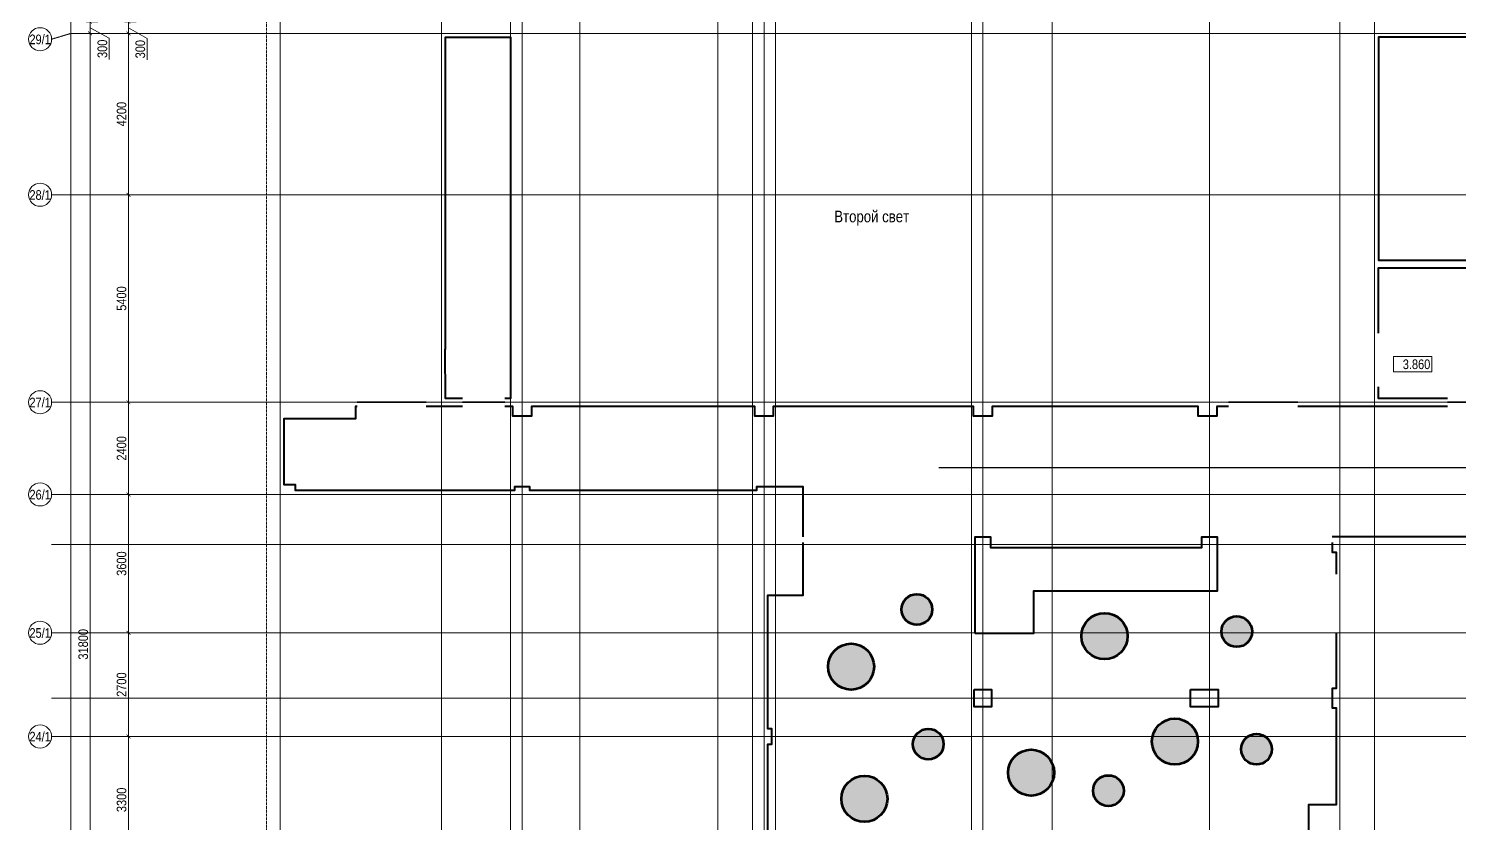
# Model space of a CAD drawing. Header units: millimetres. Extents: x -328335 to 1212475, y -208171 to 164144.
# Drawn here: x -6555 to 30710, y 79939 to 100625 of the extents above; entities that cross this region are included whole.
import ezdxf
from ezdxf import colors
from ezdxf.entities.mleader import LeaderData, LeaderLine
from ezdxf.enums import TextEntityAlignment as Align
from ezdxf.math import Vec2, Vec3

# ---------------------------------------------------------------- set-up
doc = ezdxf.new("R2010")
doc.units = ezdxf.units.MM
doc.header["$LTSCALE"] = 0.5
doc.linetypes.add('CENTER2', pattern=[28.575, 19.05, -3.175, 3.175, -3.175])
doc.linetypes.add('DASHED', pattern=[19.05, 12.7, -6.35])
doc.layers.get('Defpoints').update_dxf_attribs({"color": 140})
for name, color, linetype, lineweight in [('АИ_Плинтус', 3, 'Continuous', 9), ('АР6_потолок_отм', 5, 'Continuous', 5), ('АЦ_Бафы', 8, 'Continuous', 0), ('АЦ_Выноски', 7, 'Continuous', 5), ('АЦ_Стены', 8, 'Continuous', 70), ('РД_Оси_размер', 8, 'Continuous', 0)]:
    doc.layers.add(name, color=color, linetype=linetype, lineweight=lineweight)
doc.layers.add('АИ_Потолок', color=31, linetype='Continuous')
doc.layers.add('АИ_Т_Профиль', color=2, linetype='Continuous', lineweight=40, true_color=0xffff00)
doc.layers.add('РД_Оси_100', color=7, linetype='Continuous', lineweight=0, true_color=0x525252)
doc.layers.add('АР_Делит', color=120, linetype='Continuous', lineweight=0, plot=False)
doc.styles.add('Arial_Narrow_08', font='ARIALN.TTF', dxfattribs={"width": 0.8})
doc.styles.add('style1', font='ARIALN.TTF')
doc.styles.add('ккк', font='isocpeur.ttf', dxfattribs={"width": 0.85, "oblique": 15})
doc.dimstyles.new('Dim100_ареал', dxfattribs={"dimscale": 100, "dimtxt": 2.5, "dimasz": 1, "dimexe": 1, "dimexo": 1, "dimgap": 0.5, "dimtad": 1, "dimzin": 12, "dimdsep": 46, "dimtxsty": 'style1', "dimblk": 'ARCHTICK', "dimcen": 1, "dimdle": 1, "dimaunit": 1, "dimadec": 0, "dimazin": 3, "dimtfac": 1, "dimtmove": 1, "dimatfit": 3, "dimldrblk": 'OPEN30', "dimfxl": 2, "dimfxlon": 1, "dimtolj": 1, "dimtzin": 0, "dimlwd": 5, "dimlwe": 5, "dimarcsym": 0})

# ---------------------------------------------------------------- blocks, each defined once
blk = doc.blocks.new('A-iden')
at = {"linetype": 'Continuous', "lineweight": 5}
blk.add_circle((0, -4), 3, dxfattribs=at)
at = {"color": 0, "linetype": 'Continuous', "lineweight": 20, "style": 'ккк', "width": 0.85}
blk.add_attdef('ID', text='', height=4, dxfattribs=at).set_placement((0.31, -3.85), align=Align.MIDDLE_CENTER)
blk = doc.blocks.new('_ArchTick')
at = {"color": 0, "linetype": 'ByBlock', "const_width": 0.15}
blk.add_lwpolyline([(-0.5, -0.5), (0.5, 0.5)], dxfattribs=at)
blk = doc.blocks.new('*D527')
at = {"layer": 'Defpoints', "color": 0, "transparency": 16777216}
for p in [(-5455, 134700), (-2955, 134700), (-2955, 0)]:
    blk.add_point(p, dxfattribs=at)
at = {"layer": 'РД_Оси_размер', "color": 0, "lineweight": 5, "transparency": 16777216}
for p, q in [((-5255, 134700), (-5555, 134700)), ((-5455, -100), (-5455, 134800)), ((-5255, 0), (-5555, 0))]:
    blk.add_line(p, q, dxfattribs=at)
at = {"layer": 'РД_Оси_размер', "color": 0, "lineweight": 5, "transparency": 16777216, "xscale": 100, "yscale": 100, "zscale": 100}
for p, rotation in [((-5455, 134700), 90), ((-5455, 0), 270)]:
    blk.add_blockref('_ArchTick', p, dxfattribs=dict(at, rotation=rotation))
at = {"layer": 'РД_Оси_размер', "color": 0, "transparency": 16777216, "insert": (-5633, 67350), "char_height": 250, "attachment_point": 5, "rotation": 90, "style": 'style1'}
blk.add_mtext('\\A1;134700', dxfattribs=at)
blk = doc.blocks.new('_Open30')
at = {"color": 0, "linetype": 'ByBlock', "lineweight": -2}
for p, q in [((-1, 0.27), (0, 0)), ((0, 0), (-1, -0.27)), ((0, 0), (-1, 0))]:
    blk.add_line(p, q, dxfattribs=at)
blk = doc.blocks.new('*D548')
at = {"layer": 'Defpoints', "color": 0, "transparency": 16777216}
for p in [(-3955, 82200), (-2955, 82200), (-2955, 78900)]:
    blk.add_point(p, dxfattribs=at)
at = {"layer": 'РД_Оси_размер', "color": 0, "lineweight": 5, "transparency": 16777216}
for p, q in [((-3755, 82200), (-4055, 82200)), ((-3955, 78800), (-3955, 82300)), ((-3755, 78900), (-4055, 78900))]:
    blk.add_line(p, q, dxfattribs=at)
at = {"layer": 'РД_Оси_размер', "color": 0, "lineweight": 5, "transparency": 16777216, "xscale": 100, "yscale": 100, "zscale": 100}
for p, rotation in [((-3955, 82200), 90), ((-3955, 78900), 270)]:
    blk.add_blockref('_ArchTick', p, dxfattribs=dict(at, rotation=rotation))
at = {"layer": 'РД_Оси_размер', "color": 0, "transparency": 16777216, "insert": (-4133, 80550), "char_height": 250, "attachment_point": 5, "rotation": 90, "style": 'style1'}
blk.add_mtext('\\A1;3300', dxfattribs=at)
blk = doc.blocks.new('*D549')
at = {"layer": 'Defpoints', "color": 0, "transparency": 16777216}
for p in [(-3955, 84900), (-2955, 84900), (-2955, 82200)]:
    blk.add_point(p, dxfattribs=at)
at = {"layer": 'РД_Оси_размер', "color": 0, "lineweight": 5, "transparency": 16777216}
for p, q in [((-3955, 82100), (-3955, 85000)), ((-3755, 84900), (-4055, 84900)), ((-3755, 82200), (-4055, 82200))]:
    blk.add_line(p, q, dxfattribs=at)
at = {"layer": 'РД_Оси_размер', "color": 0, "lineweight": 5, "transparency": 16777216, "xscale": 100, "yscale": 100, "zscale": 100}
for p, rotation in [((-3955, 84900), 90), ((-3955, 82200), 270)]:
    blk.add_blockref('_ArchTick', p, dxfattribs=dict(at, rotation=rotation))
at = {"layer": 'РД_Оси_размер', "color": 0, "transparency": 16777216, "insert": (-4133, 83550), "char_height": 250, "attachment_point": 5, "rotation": 90, "style": 'style1'}
blk.add_mtext('\\A1;2700', dxfattribs=at)
blk = doc.blocks.new('*D550')
at = {"layer": 'Defpoints', "color": 0, "transparency": 16777216}
for p in [(-3955, 88500), (-2955, 88500), (-2955, 84900)]:
    blk.add_point(p, dxfattribs=at)
at = {"layer": 'РД_Оси_размер', "color": 0, "lineweight": 5, "transparency": 16777216}
for p, q in [((-3755, 88500), (-4055, 88500)), ((-3955, 84800), (-3955, 88600)), ((-3755, 84900), (-4055, 84900))]:
    blk.add_line(p, q, dxfattribs=at)
at = {"layer": 'РД_Оси_размер', "color": 0, "lineweight": 5, "transparency": 16777216, "xscale": 100, "yscale": 100, "zscale": 100}
for p, rotation in [((-3955, 88500), 90), ((-3955, 84900), 270)]:
    blk.add_blockref('_ArchTick', p, dxfattribs=dict(at, rotation=rotation))
at = {"layer": 'РД_Оси_размер', "color": 0, "transparency": 16777216, "insert": (-4133, 86700), "char_height": 250, "attachment_point": 5, "rotation": 90, "style": 'style1'}
blk.add_mtext('\\A1;3600', dxfattribs=at)
blk = doc.blocks.new('*D551')
at = {"layer": 'Defpoints', "color": 0, "transparency": 16777216}
for p in [(-3955, 90900), (-2955, 90900), (-2955, 88500)]:
    blk.add_point(p, dxfattribs=at)
at = {"layer": 'РД_Оси_размер', "color": 0, "lineweight": 5, "transparency": 16777216}
for p, q in [((-3955, 88400), (-3955, 91000)), ((-3755, 90900), (-4055, 90900)), ((-3755, 88500), (-4055, 88500))]:
    blk.add_line(p, q, dxfattribs=at)
at = {"layer": 'РД_Оси_размер', "color": 0, "lineweight": 5, "transparency": 16777216, "xscale": 100, "yscale": 100, "zscale": 100}
for p, rotation in [((-3955, 90900), 90), ((-3955, 88500), 270)]:
    blk.add_blockref('_ArchTick', p, dxfattribs=dict(at, rotation=rotation))
at = {"layer": 'РД_Оси_размер', "color": 0, "transparency": 16777216, "insert": (-4133, 89700), "char_height": 250, "attachment_point": 5, "rotation": 90, "style": 'style1'}
blk.add_mtext('\\A1;2400', dxfattribs=at)
blk = doc.blocks.new('*D552')
at = {"layer": 'Defpoints', "color": 0, "transparency": 16777216}
for p in [(-3955, 96300), (-2955, 96300), (-2955, 90900)]:
    blk.add_point(p, dxfattribs=at)
at = {"layer": 'РД_Оси_размер', "color": 0, "lineweight": 5, "transparency": 16777216}
for p, q in [((-3755, 96300), (-4055, 96300)), ((-3955, 90800), (-3955, 96400)), ((-3755, 90900), (-4055, 90900))]:
    blk.add_line(p, q, dxfattribs=at)
at = {"layer": 'РД_Оси_размер', "color": 0, "lineweight": 5, "transparency": 16777216, "xscale": 100, "yscale": 100, "zscale": 100}
for p, rotation in [((-3955, 96300), 90), ((-3955, 90900), 270)]:
    blk.add_blockref('_ArchTick', p, dxfattribs=dict(at, rotation=rotation))
at = {"layer": 'РД_Оси_размер', "color": 0, "transparency": 16777216, "insert": (-4133, 93600), "char_height": 250, "attachment_point": 5, "rotation": 90, "style": 'style1'}
blk.add_mtext('\\A1;5400', dxfattribs=at)
blk = doc.blocks.new('*D553')
at = {"layer": 'Defpoints', "color": 0, "transparency": 16777216}
for p in [(-3955, 100500), (-2955, 100500), (-2955, 96300)]:
    blk.add_point(p, dxfattribs=at)
at = {"layer": 'РД_Оси_размер', "color": 0, "lineweight": 5, "transparency": 16777216}
for p, q in [((-3755, 100500), (-4055, 100500)), ((-3955, 96200), (-3955, 100600)), ((-3755, 96300), (-4055, 96300))]:
    blk.add_line(p, q, dxfattribs=at)
at = {"layer": 'РД_Оси_размер', "color": 0, "lineweight": 5, "transparency": 16777216, "xscale": 100, "yscale": 100, "zscale": 100}
for p, rotation in [((-3955, 100500), 90), ((-3955, 96300), 270)]:
    blk.add_blockref('_ArchTick', p, dxfattribs=dict(at, rotation=rotation))
at = {"layer": 'РД_Оси_размер', "color": 0, "transparency": 16777216, "insert": (-4133, 98400), "char_height": 250, "attachment_point": 5, "rotation": 90, "style": 'style1'}
blk.add_mtext('\\A1;4200', dxfattribs=at)
blk = doc.blocks.new('*D554')
at = {"layer": 'Defpoints', "color": 0, "transparency": 16777216}
for p in [(-3955, 100800), (-2955, 100800), (-2955, 100500)]:
    blk.add_point(p, dxfattribs=at)
at = {"layer": 'РД_Оси_размер', "color": 0, "lineweight": 5, "transparency": 16777216}
for p, q in [((-3755, 100800), (-4055, 100800)), ((-3955, 100400), (-3955, 100900)), ((-3955, 100650), (-3467, 100366)), ((-3755, 100500), (-4055, 100500)), ((-3467, 100366), (-3467, 99814))]:
    blk.add_line(p, q, dxfattribs=at)
at = {"layer": 'РД_Оси_размер', "color": 0, "lineweight": 5, "transparency": 16777216, "xscale": 100, "yscale": 100, "zscale": 100}
for p, rotation in [((-3955, 100800), 90), ((-3955, 100500), 270)]:
    blk.add_blockref('_ArchTick', p, dxfattribs=dict(at, rotation=rotation))
at = {"layer": 'РД_Оси_размер', "color": 0, "transparency": 16777216, "insert": (-3645, 100090), "char_height": 250, "attachment_point": 5, "rotation": 90, "style": 'style1'}
blk.add_mtext('\\A1;300', dxfattribs=at)
blk = doc.blocks.new('*D570')
at = {"layer": 'Defpoints', "color": 0, "transparency": 16777216}
for p in [(-4955, 100500), (-2955, 100500), (-2955, 68700)]:
    blk.add_point(p, dxfattribs=at)
at = {"layer": 'РД_Оси_размер', "color": 0, "lineweight": 5, "transparency": 16777216}
for p, q in [((-4755, 100500), (-5055, 100500)), ((-4955, 68600), (-4955, 100600)), ((-4755, 68700), (-5055, 68700))]:
    blk.add_line(p, q, dxfattribs=at)
at = {"layer": 'РД_Оси_размер', "color": 0, "lineweight": 5, "transparency": 16777216, "xscale": 100, "yscale": 100, "zscale": 100}
for p, rotation in [((-4955, 100500), 90), ((-4955, 68700), 270)]:
    blk.add_blockref('_ArchTick', p, dxfattribs=dict(at, rotation=rotation))
at = {"layer": 'РД_Оси_размер', "color": 0, "transparency": 16777216, "insert": (-5133, 84600), "char_height": 250, "attachment_point": 5, "rotation": 90, "style": 'style1'}
blk.add_mtext('\\A1;31800', dxfattribs=at)
blk = doc.blocks.new('*D571')
at = {"layer": 'Defpoints', "color": 0, "transparency": 16777216}
for p in [(-4955, 100800), (-2955, 100800), (-2955, 100500)]:
    blk.add_point(p, dxfattribs=at)
at = {"layer": 'РД_Оси_размер', "color": 0, "lineweight": 5, "transparency": 16777216}
for p, q in [((-4755, 100800), (-5055, 100800)), ((-4955, 100400), (-4955, 100900)), ((-4955, 100650), (-4455, 100376)), ((-4755, 100500), (-5055, 100500)), ((-4455, 100376), (-4455, 99823))]:
    blk.add_line(p, q, dxfattribs=at)
at = {"layer": 'РД_Оси_размер', "color": 0, "lineweight": 5, "transparency": 16777216, "xscale": 100, "yscale": 100, "zscale": 100}
for p, rotation in [((-4955, 100800), 90), ((-4955, 100500), 270)]:
    blk.add_blockref('_ArchTick', p, dxfattribs=dict(at, rotation=rotation))
at = {"layer": 'РД_Оси_размер', "color": 0, "transparency": 16777216, "insert": (-4633, 100100), "char_height": 250, "attachment_point": 5, "rotation": 90, "style": 'style1'}
blk.add_mtext('\\A1;300', dxfattribs=at)
blk = doc.blocks.new('Отметка_план')
at = {"color": 7, "lineweight": 5}
blk.add_lwpolyline([(0, 0), (10, 0), (10, 4), (0, 4)], close=True, dxfattribs=at)
at = {"style": 'Arial_Narrow_08', "width": 0.8}
blk.add_attdef('OTMG', text='', height=2.5, dxfattribs=at).set_placement((9.06, 0.7), align=Align.RIGHT)
blk = doc.blocks.new('Баф_зел2_1200')
at = {"layer": 'АЦ_Стены', "true_color": 0x73b400}
h = blk.add_hatch(color=64, dxfattribs=at)
h.dxf.hatch_style = 1
h.paths.add_polyline_path([(600, 0, 1), (-600, 0, 1)])
at = {"layer": 'АЦ_Стены', "color": 64, "true_color": 0x73b400}
blk.add_circle((0, 0), 600, dxfattribs=at)
blk = doc.blocks.new('Баф_зел2_800')
at = {"layer": 'АЦ_Стены', "true_color": 0x73b400}
h = blk.add_hatch(color=64, dxfattribs=at)
h.dxf.hatch_style = 1
h.paths.add_polyline_path([(400, 0, 1), (-400, 0, 1)])
at = {"layer": 'АЦ_Стены', "color": 64, "true_color": 0x73b400}
blk.add_circle((0, 0), 400, dxfattribs=at)
blk = doc.blocks.new('_Dot')
at = {"color": 0, "linetype": 'ByBlock', "lineweight": -2}
blk.add_line((-0.5, 0), (-1, 0), dxfattribs=at)
at = {"color": 0, "linetype": 'ByBlock', "const_width": 0.5}
blk.add_lwpolyline([(-0.25, 0, 1), (0.25, 0, 1)], format="xyb", close=True, dxfattribs=at)
blk = doc.blocks.new('2200_АР_ОСИ_3эт_100_6.02.25')
at = {"layer": 'АР_Делит', "linetype": 'CENTER2'}
for p, q in [((-5954.958, 87200), (47367.08, 87200)), ((-5954.958, 83200), (47367.08, 83200))]:
    blk.add_line(p, q, dxfattribs=at)
at = {"layer": 'АР_Делит', "color": 5, "linetype": 'DASHED'}
blk.add_lwpolyline([(114955, 135155), (114955, -355), (93595.036, -355), (93595.036, 13855), (94145, 13855), (94145, 68320), (66055, 68320), (66055, 13857.73), (83455, 13857.73), (83455, -355), (45245, -355), (45245, 13145), (44695, 13145), (44695, 26755), (45245, 26755), (45245, 68320), (20455, 68320), (20455, 26755), (27955, 26755), (27955, 13145), (-355, 13145), (-355, 100855)], dxfattribs=at)
at = {"layer": 'РД_Оси_100', "color": 8, "linetype": 'CENTER2', "true_color": 0x808080}
for p, q in [((0, -6155), (0, 139938.679)), ((4200, -6155), (4200, 139938.679)), ((20100, -6155), (20100, 139938.679)), ((24200, -6155), (24200, 139938.679)), ((27600, -6155), (27600, 139938.679)), ((-5954.958, 96300), (119910, 96300)), ((-5954.958, 90900), (119910, 90900)), ((-5954.958, 88500), (119910, 88500)), ((-5954.958, 84900), (119910, 84900)), ((119910, 82200), (-5954.958, 82200))]:
    blk.add_line(p, q, dxfattribs=at)
for points in [[(5849.555, 139938.679), (6000, 139538.679), (6000, -6194.559)], [(6300, -6195.83), (6300, 139538.679), (6450, 139938.679)], [(7800, -6155), (7800, 139938.679)], [(11400, 139938.679), (11400, -6155)], [(12000.12, -6155), (12300, -5755), (12300, 139538.679), (12000, 139938.679)], [(12600, -6155), (12600, 139938.679)], [(13200, -6155), (12900, -5755), (12900, 139538.679), (13220.167, 139939.357)], [(17850, 139938.679), (18000, 139538.679), (18000, -6194.092)], [(18300, -6196.31), (18300, 139538.679), (18450, 139938.679)], [(28500, -6155), (28500, 139938.679)], [(119910, 100350), (119410, 100500), (-5454.958, 100500), (-5954.958, 100350)]]:
    blk.add_lwpolyline(points, dxfattribs=at)
at = {"layer": 'РД_Оси_100', "color": 0}
ref = blk.add_blockref('A-iden', (-6254.958, 100750), dxfattribs=dict(at, xscale=100, yscale=100, zscale=100))
ref.add_attrib('ID', '29/1', dxfattribs={"layer": '0', "linetype": 'Continuous', "height": 250, "style": 'style1'}).set_placement((-6254.958, 100350), align=Align.MIDDLE)
ref = blk.add_blockref('A-iden', (-6254.958, 96700), dxfattribs=dict(at, xscale=100, yscale=100, zscale=100))
ref.add_attrib('ID', '28/1', dxfattribs={"layer": '0', "linetype": 'Continuous', "height": 250, "style": 'style1'}).set_placement((-6254.958, 96300), align=Align.MIDDLE)
ref = blk.add_blockref('A-iden', (-6254.958, 91300), dxfattribs=dict(at, xscale=100, yscale=100, zscale=100))
ref.add_attrib('ID', '27/1', dxfattribs={"layer": '0', "linetype": 'Continuous', "height": 250, "style": 'style1'}).set_placement((-6254.958, 90900), align=Align.MIDDLE)
ref = blk.add_blockref('A-iden', (-6254.958, 88900), dxfattribs=dict(at, xscale=100, yscale=100, zscale=100))
ref.add_attrib('ID', '26/1', dxfattribs={"layer": '0', "linetype": 'Continuous', "height": 250, "style": 'style1'}).set_placement((-6254.958, 88500), align=Align.MIDDLE)
ref = blk.add_blockref('A-iden', (-6254.958, 85300), dxfattribs=dict(at, xscale=100, yscale=100, zscale=100))
ref.add_attrib('ID', '25/1', dxfattribs={"layer": '0', "linetype": 'Continuous', "height": 250, "style": 'style1'}).set_placement((-6254.958, 84900), align=Align.MIDDLE)
ref = blk.add_blockref('A-iden', (-6254.958, 82600), dxfattribs=dict(at, xscale=100, yscale=100, zscale=100))
ref.add_attrib('ID', '24/1', dxfattribs={"layer": '0', "linetype": 'Continuous', "height": 250, "style": 'style1'}).set_placement((-6254.958, 82200), align=Align.MIDDLE)
at = {"layer": 'РД_Оси_размер'}
for base, p1, p2, picture, middle in [((-5454.958, 134700), (-2954.958, 0), (-2954.958, 134700), '*D527', (-5632.601, 67350)), ((-4954.958, 100500), (-2954.958, 68700), (-2954.958, 100500), '*D570', (-5132.601, 84600)), ((-3954.958, 100500), (-2954.958, 96300), (-2954.958, 100500), '*D553', (-4132.601, 98400)), ((-3954.958, 96300), (-2954.958, 90900), (-2954.958, 96300), '*D552', (-4132.601, 93600)), ((-3954.958, 90900), (-2954.958, 88500), (-2954.958, 90900), '*D551', (-4132.601, 89700)), ((-3954.958, 88500), (-2954.958, 84900), (-2954.958, 88500), '*D550', (-4132.601, 86700)), ((-3954.958, 84900), (-2954.958, 82200), (-2954.958, 84900), '*D549', (-4132.601, 83550)), ((-3954.958, 82200), (-2954.958, 78900), (-2954.958, 82200), '*D548', (-4132.601, 80550))]:
    dim = blk.add_linear_dim(base=base, p1=p1, p2=p2, angle=90, dimstyle='Dim100_ареал', dxfattribs=at)
    dim.commit()
    dim.dimension.update_dxf_attribs({"geometry": picture, "text_midpoint": middle})
for base, picture, middle in [((-4954.958, 100800), '*D571', (-4454.958, 100325.718)), ((-3954.958, 100800), '*D554', (-3467.196, 100316.233))]:
    dim = blk.add_linear_dim(base=base, p1=(-2954.958, 100500), p2=(-2954.958, 100800), angle=90, dimstyle='Dim100_ареал', dxfattribs=at)
    dim.commit()
    dim.dimension.update_dxf_attribs({"geometry": picture, "text_midpoint": middle, "dimtype": 128})

msp = doc.modelspace()

# ---------------------------------------------------------------- linework, layer by layer
at = {"layer": 'АИ_Плинтус', "color": 92, "linetype": 'ByBlock', "lineweight": 40}
msp.add_lwpolyline([(4750.001, 91000), (4300.014, 91000), (4295.98, 92279.897), (4299.983, 92279.897), (4299.983, 100400), (6000, 100400), (6000, 91000), (5850.001, 91000)], dxfattribs=at)
at = {"layer": 'АИ_Плинтус', "color": 24, "linetype": 'ByBlock', "lineweight": 40, "true_color": 0xa52900}
for points in [[(45490.001, 99311.945), (45490.001, 100100), (45400, 100100), (45400, 100400), (39850, 100400), (39850, 100100), (39350, 100100), (39350, 100400), (33850, 100400), (33850, 100100), (33350, 100100), (33350, 100400), (28600, 100400), (28600, 94600), (33599.084, 94600), (33600, 91489.914), (35321.106, 91487.146), (35321.106, 90800)], [(13620, 87400), (13620, 88700), (12400, 88700), (12400, 88600), (6500, 88600), (6500, 88700), (6100, 88700), (6100.001, 88600), (400, 88600), (400, 88750), (100, 88750), (100, 90480), (1970.993, 90480), (1970.993, 90800), (2000, 90800)], [(3800, 90800), (4750.001, 90800)], [(5850.001, 90800), (6050, 90800), (6050, 90550), (6550, 90550), (6550, 90800), (12350, 90800), (12350, 90550), (12850, 90550), (12850, 90800), (18050, 90800), (18050, 90550), (18550, 90550), (18550, 90800), (23900, 90800), (23900, 90550), (24400, 90550), (24400, 90800), (24700, 90800)], [(26500, 90800), (30400, 90800)], [(14720.001, 68774.722), (13620.808, 68774.722), (13620, 70745), (12701.431, 70744.825), (12699.987, 76000), (12800, 76000), (12800, 76400), (12699.986, 76400), (12699.846, 77139.825), (13619.905, 77140), (13619.905, 78280), (12699.968, 78279.987), (12699.186, 82000), (12800, 82000), (12800, 82400), (12700, 82400), (12698.557, 85880), (13620, 85880), (13620.808, 87250)], [(40450, 87400), (39850.001, 87400), (39850.001, 87450), (39350, 87450), (39350, 87400), (33850, 87400), (33850, 87450), (33350, 87450), (33350, 87400), (27400, 87400)], [(27400, 87250), (27400, 87000), (27500, 87000), (27500, 86424.776)], [(27500, 84894.776), (27500, 83450), (27400, 83450), (27400, 82950), (27500, 82950), (27500, 80420), (26780, 80420), (26780, 76820), (25180, 76820), (25180, 71480), (27500, 71480), (27500, 69075), (27400, 69075), (27400, 68775), (24400, 68775), (24400, 68975.002), (24000, 68975.002), (24000, 68775), (18500, 68775), (18500, 68975.005), (18100, 68975.005), (18100, 68775.005), (16720.001, 68774.889)]]:
    msp.add_lwpolyline(points, dxfattribs=at)
at = {"layer": 'АИ_Плинтус', "color": 160, "linetype": 'ByBlock', "lineweight": 40, "true_color": 0x003fff, "transparency": 33554653}
for points in [[(28600, 92700), (28600, 94400), (31679.809, 94400), (31679.809, 93680), (33400, 93680), (33400, 91150), (33350, 91150), (33350, 91000), (31900, 91000)], [(30400, 91000), (28600, 91000), (28600, 91300)]]:
    msp.add_lwpolyline(points, dxfattribs=at)
at = {"layer": 'АИ_Плинтус', "color": 24, "linetype": 'ByBlock', "lineweight": 40, "true_color": 0xa52900}
msp.add_lwpolyline([(18100, 84878.112), (18100, 87400), (18500, 87400), (18500, 87120), (24000, 87120), (24000, 87400), (24400, 87400), (24400, 85980), (19620, 85980), (19620, 84880), (18100, 84878.112)], close=True, dxfattribs=at)
at = {"layer": 'АИ_Плинтус', "color": 24, "linetype": 'ByBlock', "lineweight": 40, "true_color": 0xa52900, "transparency": 33554653}
for points in [[(18075, 83425), (18525, 83425), (18525, 82975), (18075, 82975)], [(23704.977, 83425), (24425, 83425), (24425, 82975), (23704.977, 82975)]]:
    msp.add_lwpolyline(points, close=True, dxfattribs=at)
at = {"layer": 'АИ_Т_Профиль', "linetype": 'ByBlock', "lineweight": 35, "transparency": 33554653}
for points in [[(2000, 90900), (3800, 90900)], [(4750.001, 90900), (5850.001, 90900)], [(24700, 90900), (26500, 90900)], [(30400, 90900), (31900, 90900)]]:
    msp.add_lwpolyline(points, dxfattribs=at)

# ---------------------------------------------------------------- block references
at = {"layer": 'АР6_потолок_отм'}
ref = msp.add_blockref('Отметка_план', (28995.248, 91694.062), dxfattribs=dict(at, xscale=100, yscale=100, zscale=100))
ref.add_attrib('OTMG', '3.860', dxfattribs={"layer": '0', "color": 0, "height": 250, "style": 'style1'}).set_placement((29952.666, 92013.878), align=Align.TOP_RIGHT)
at = {"layer": 'АЦ_Бафы', "transparency": 33554653}
for name, p in [('Баф_зел2_800', (16581.057, 85506.155)), ('Баф_зел2_1200', (21466.711, 84812.949)), ('Баф_зел2_800', (24911.068, 84930.511)), ('Баф_зел2_1200', (14866.899, 84018.024)), ('Баф_зел2_800', (16876.976, 82001.843)), ('Баф_зел2_1200', (23301.434, 82067.819)), ('Баф_зел2_800', (25425.685, 81867.938)), ('Баф_зел2_1200', (19555.112, 81259.083)), ('Баф_зел2_1200', (15212.795, 80578.071)), ('Баф_зел2_800', (21568.089, 80789.101))]:
    msp.add_blockref(name, p, dxfattribs=at)
at = {"layer": 'РД_Оси_100'}
msp.add_blockref('2200_АР_ОСИ_3эт_100_6.02.25', (0, 0), dxfattribs=at)

# ---------------------------------------------------------------- texts
at = {"layer": 'АИ_Потолок', "color": 7, "insert": (15403.265, 95689.86), "char_height": 300, "width": 4221.80235, "attachment_point": 5, "style": 'style1'}
msp.add_mtext('Второй свет', dxfattribs=at)

# ---------------------------------------------------------------- leaders
at = {"layer": 'АЦ_Выноски', "transparency": 33554653}
ml = msp.add_multileader_mtext('Standard', dxfattribs=at)
ml.set_content('\\pxa0.66667;Аккустические подвесные панели из минерального стекловолокна. Акцентные цвета: {\\C240;\\c2367469;NSC S 2060-Y60R, NSC S 3060-Y30R. \\PПривязку см. раздел АИ}', color=256, style='style1')
ml.set_leader_properties(color=256)
ml.set_arrow_properties(name='DOT')
ml.build(insert=Vec2(0, 0))
ml.multileader.update_dxf_attribs({"has_dogleg": 0, "text_left_attachment_type": 6, "text_right_attachment_type": 6, "arrow_head_size": 200, "scale": 100})
ctx = ml.context
ctx.base_point, ctx.scale, ctx.char_height, ctx.arrow_head_size, ctx.landing_gap_size, ctx.plane_origin, ctx.plane_x_axis, ctx.plane_y_axis = Vec3(33151.364, 89190.322), 100, 300, 200, 50, Vec3(26955.475, 103750.3), Vec3(1, 0.00000001), Vec3(-0.00000001, 1)
ctx.left_attachment, ctx.right_attachment = 6, 6
notes = []
notes.append((ctx, [(0, (1, 1, 0), (42493.519, 89190.322), (-1, -0.00000001), 800, [(0, [(39353.753, 93562.676), (43812.568, 94775.78)], 0, [])])]))
ctx.mtext.insert, ctx.mtext.text_direction, ctx.mtext.rotation, ctx.mtext.width, ctx.mtext.line_spacing_factor, ctx.mtext.flow_direction = Vec3(33201.364, 89578.521), Vec3(1, 0.00000001), 0.00000001, 9258.29889, 0.8, 5
for ctx, leaders in notes:
    for number, flags, end, landing, length, lines in leaders:
        leader = LeaderData()
        leader.index, (leader.has_last_leader_line, leader.has_dogleg_vector, leader.attachment_direction) = number, flags
        leader.last_leader_point, leader.dogleg_vector, leader.dogleg_length = Vec3(end), Vec3(landing), length
        for number, points, colour, breaks in lines:
            line = LeaderLine()
            line.index, line.vertices, line.color, line.breaks = number, Vec3.list(points), colors.encode_raw_color(colour), breaks
            leader.lines.append(line)
        ctx.leaders.append(leader)

doc.saveas('drawing.dxf')
